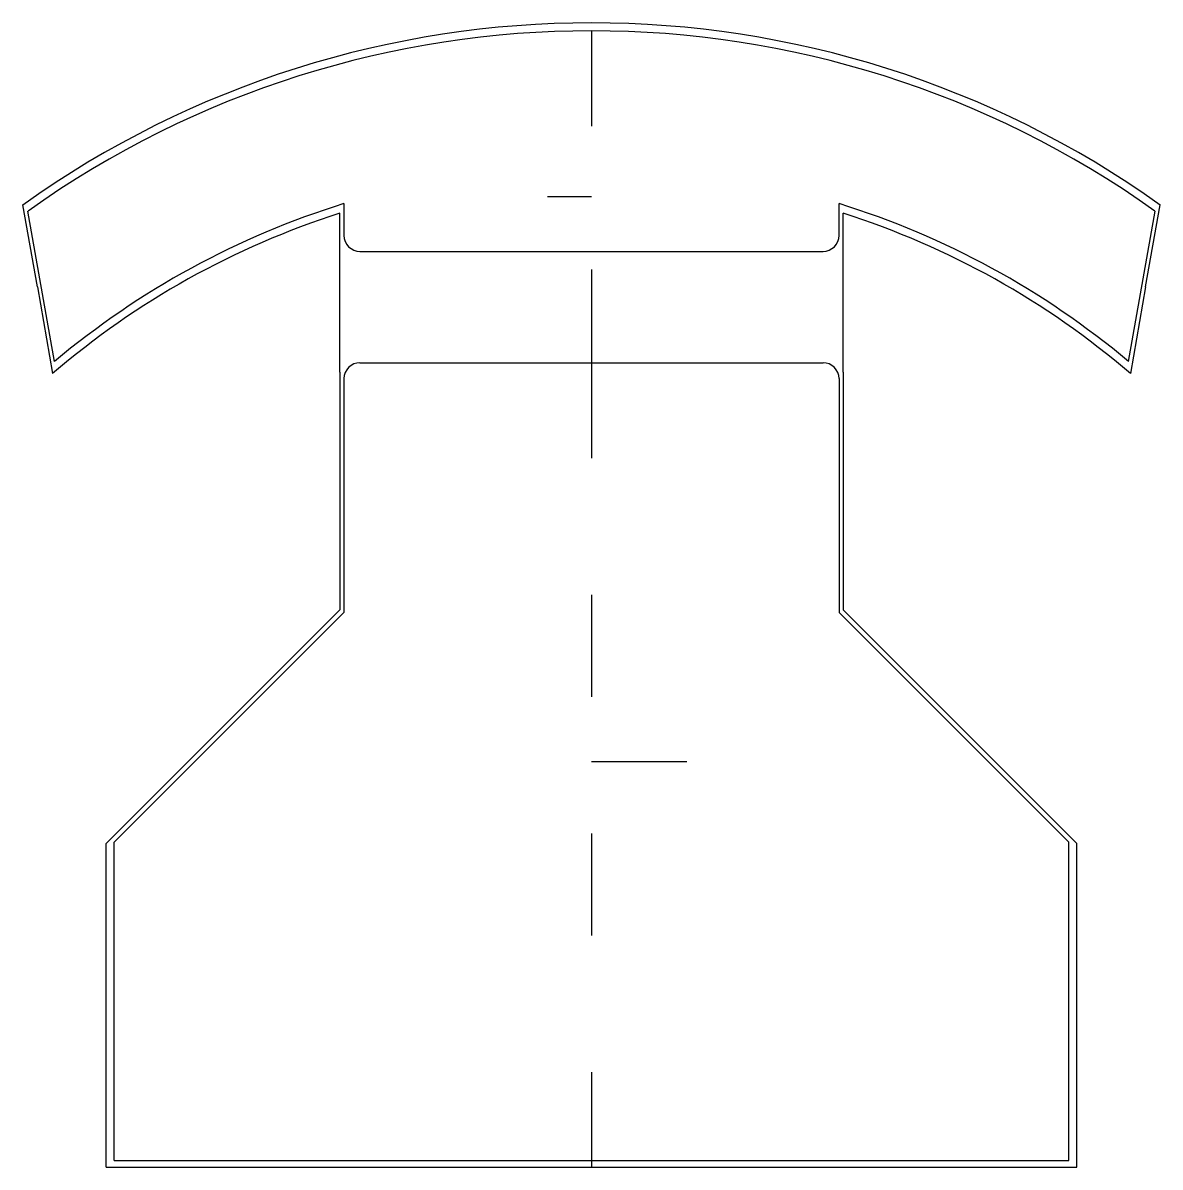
# Model space of a CAD drawing. Header units: millimetres. Extents: x 39 to 181, y 49 to 193.
import ezdxf

# ---------------------------------------------------------------- set-up
doc = ezdxf.new("R2010")
doc.units = ezdxf.units.MM
doc.linetypes.add('ACAD_ISO03W100', pattern=[30, 12, -18])
doc.layers.add('pomocná', color=212, linetype='ACAD_ISO03W100')
doc.layers.add('pomocná2', color=220, linetype='Continuous')

msp = doc.modelspace()

# ---------------------------------------------------------------- linework, layer by layer
for p, q in [((40.35, 159.8), (38.53, 170.11)), ((179.65, 159.8), (181.47, 170.11)), ((78.37, 149.09), (78.37, 169.07)), ((141.63, 149.09), (141.63, 169.07)), ((40.35, 159.8), (42.27, 148.92)), ((179.65, 159.8), (177.73, 148.92)), ((78.37, 149.09), (78.37, 119.2)), ((141.63, 149.09), (141.63, 119.2)), ((78.37, 119.2), (49, 89.83)), ((141.63, 119.2), (171, 89.83)), ((49, 49.16), (49, 89.83)), ((171, 49.16), (171, 89.83)), ((49, 49.16), (171, 49.16))]:
    msp.add_line(p, q)
for radius, start, end in [(123, 54.4757, 125.5243), (104, 107.7074, 130.6382), (104, 49.3618, 72.2926)]:
    msp.add_arc((110, 70), radius, start, end)
at = {"layer": 'pomocná'}
for p, q in [((110, 192), (110, 150.28)), ((110, 192), (110, 150.28)), ((110, 171.14), (104.48, 171.14)), ((110, 171.14), (104.48, 171.14)), ((110, 151.12), (110, 49.16)), ((110, 150.28), (110, 50)), ((110, 100.14), (125.89, 100.14)), ((110, 100.14), (125.63, 100.14)), ((49, 69.5), (49, 69.5)), ((50, 70), (50, 70))]:
    msp.add_line(p, q, dxfattribs=at)
at = {"layer": 'pomocná2'}
for p, q in [((78.89, 170.28), (78.89, 166.28)), ((141.11, 166.28), (141.11, 170.28)), ((42.51, 150.43), (39.17, 169.34)), ((177.49, 150.43), (180.83, 169.34)), ((80.89, 164.28), (139.11, 164.28)), ((80.89, 150.28), (139.11, 150.28)), ((78.89, 148.28), (78.89, 118.89)), ((141.11, 148.28), (141.11, 118.89)), ((78.89, 118.89), (50, 90)), ((141.11, 118.89), (170, 90)), ((50, 50), (50, 90)), ((170, 50), (170, 90)), ((50, 50), (170, 50))]:
    msp.add_line(p, q, dxfattribs=at)
for centre, radius, start, end in [((110, 70), 122, 54.5116, 125.4884), ((110, 70), 105, 107.2368, 130), ((110, 70), 105, 50, 72.7632), ((80.89, 166.28), 2, 180, 270), ((139.11, 166.28), 2, 270, 360), ((80.89, 148.28), 2, 90, 180), ((139.11, 148.28), 2, 0, 90)]:
    msp.add_arc(centre, radius, start, end, dxfattribs=at)

doc.saveas('drawing.dxf')
